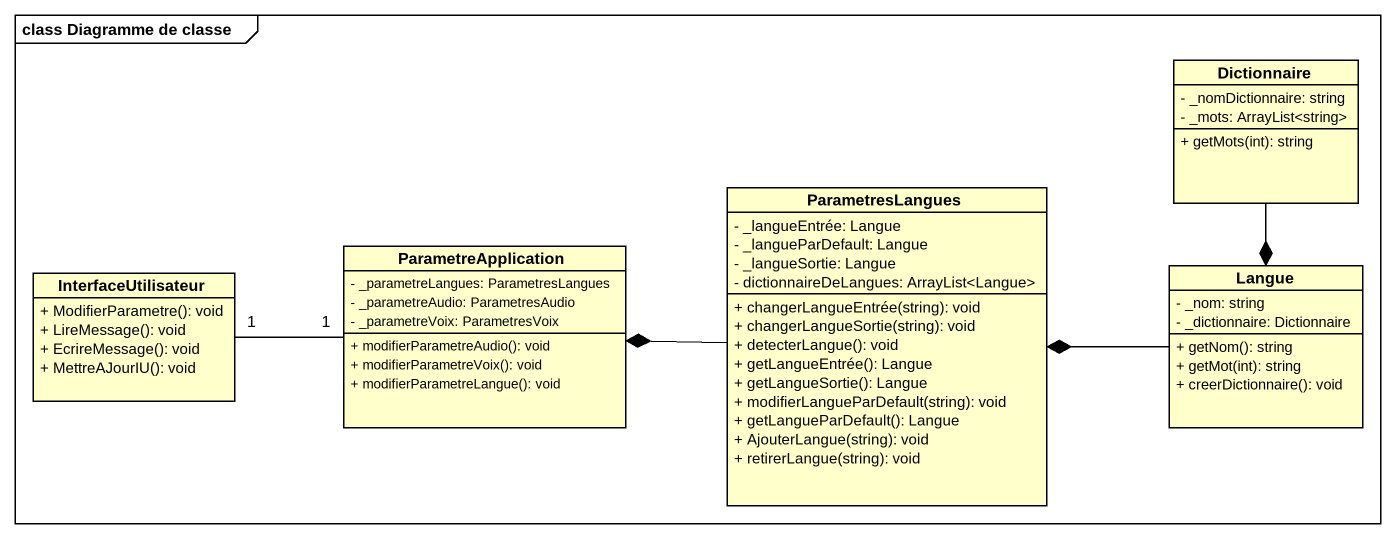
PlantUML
@startuml
mainframe class Diagramme de classe
hide circle
hide empty members
skinparam classAttributeIconSize 0
class Dictionnaire {
  - _nomDictionnaire: string
  - _mots: ArrayList<string>
  + getMots(int): string
}
class ParametresLangues {
  - _langueEntrée: Langue
  - _langueParDefault: Langue
  - _langueSortie: Langue
  - dictionnaireDeLangues: ArrayList<Langue>
  + changerLangueEntrée(string): void
  + changerLangueSortie(string): void
  + detecterLangue(): void
  + getLangueEntrée(): Langue
  + getLangueSortie(): Langue
  + modifierLangueParDefault(string): void
  + getLangueParDefault(): Langue
  + AjouterLangue(string): void
  + retirerLangue(string): void
}
class InterfaceUtilisateur {
  + ModifierParametre(): void
  + LireMessage(): void
  + EcrireMessage(): void
  + MettreAJourIU(): void
}
class ParametreApplication {
  - _parametreLangues: ParametresLangues
  - _parametreAudio: ParametresAudio
  - _parametreVoix: ParametresVoix
  + modifierParametreAudio(): void
  + modifierParametreVoix(): void
  + modifierParametreLangue(): void
}
class Langue {
  - _nom: string
  - _dictionnaire: Dictionnaire
  + getNom(): string
  + getMot(int): string
  + creerDictionnaire(): void
}
Dictionnaire --* Langue
ParametresLangues -left-* ParametreApplication
InterfaceUtilisateur "1" -right- "1" ParametreApplication
Langue -left-* ParametresLangues
@enduml
